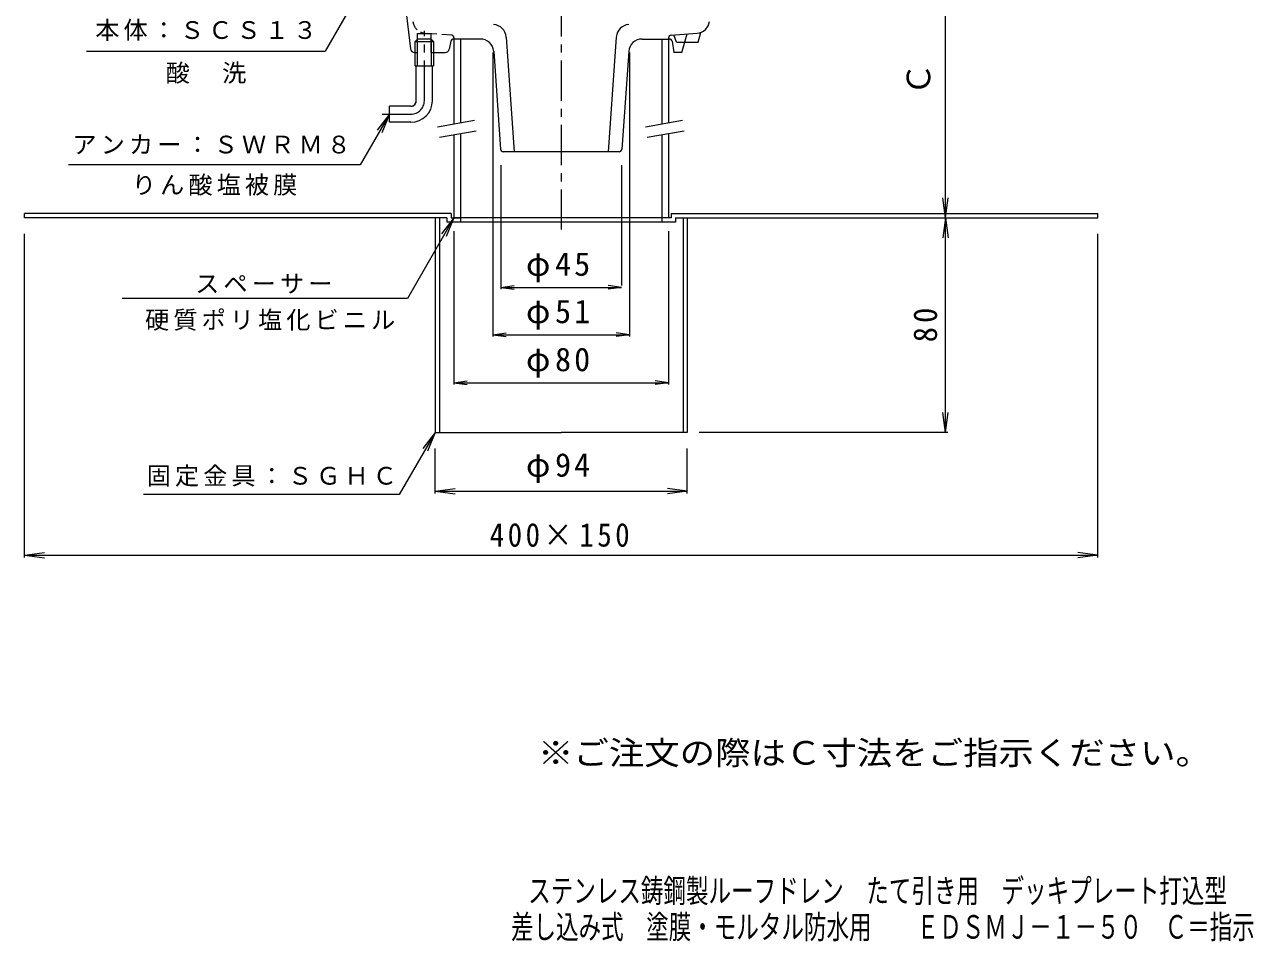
# Model space of a CAD drawing. Units: millimetres, scale not verified. Extents: x -245 to 233, y -346 to 372.
# Drawn here: x -225 to 233, y -346 to -4.5 of the extents above; entities that cross this region are included whole.
import ezdxf
from ezdxf.enums import TextEntityAlignment as Align

# ---------------------------------------------------------------- set-up
doc = ezdxf.new("R2010")
doc.units = ezdxf.units.MM
doc.header["$LTSCALE"] = 3
doc.linetypes.add('CHAIN1', pattern=[8, 5, -1, 1, -1])
doc.linetypes.add('DASHED1', pattern=[1.8, 1.2, -0.6])
for name, color, linetype, lineweight in [('0-0_通り芯', 3, 'Continuous', 9), ('0-3_建具', 4, 'Continuous', 9), ('0-4_その他', 7, 'Continuous', 9), ('0-5_寸法', 7, 'Continuous', 9), ('0-A', 2, 'Continuous', 9)]:
    doc.layers.add(name, color=color, linetype=linetype, lineweight=lineweight)
doc.layers.add('F-0_F-0ﾚｲﾔ', color=6, linetype='Continuous')
doc.styles.add('ＭＳ ゴシック', font='')
doc.styles.get('ＭＳ ゴシック').set_extended_font_data('MS Gothic')

msp = doc.modelspace()

# ---------------------------------------------------------------- linework, layer by layer
at = {"layer": '0-0_通り芯', "linetype": 'CHAIN1'}
msp.add_line((-24.985, 78.145), (-24.985, -81.785), dxfattribs=at)
at = {"layer": '0-0_通り芯'}
for p, q in [((-83.372, 5.302), (-81.142, -13.504)), ((-78.535, -14.828), (-78.535, -7.828)), ((-78.535, -7.828), (-73.435, -7.828)), ((-73.435, -14.828), (-73.435, -7.828)), ((-45.525, -9.085), (-42.472, -51.828)), ((-4.445, -9.085), (-7.498, -51.828)), ((15.945, -8.364), (25.662, -7.685)), ((20.015, -14.791), (22.015, -7.94)), ((26.015, -11.01), (27.015, -7.398)), ((-66.115, -10.677), (-66.733, -13.639)), ((-55.141, -9.828), (-65.126, -9.828)), ((5.171, -9.828), (15.397, -9.828)), ((15.015, -9.362), (15.015, -9.828)), ((16.385, -10.677), (17.015, -14.791)), ((21.119, -11.01), (26.015, -11.01)), ((-79.652, -14.828), (-78.535, -14.828)), ((-73.435, -14.828), (-68.2, -14.828)), ((-50.153, -14.472), (-47.551, -50.899)), ((0.183, -14.472), (-2.419, -50.899)), ((20.015, -14.791), (17.015, -14.791)), ((-3.416, -51.828), (-46.554, -51.828))]:
    msp.add_line(p, q, dxfattribs=at)
at = {"layer": '0-0_通り芯', "color": 4, "linetype": 'CHAIN1'}
for p, q in [((-75.985, -32.828), (-75.985, -6.795)), ((-91.709, -37.828), (-80.985, -37.828))]:
    msp.add_line(p, q, dxfattribs=at)
at = {"layer": '0-0_通り芯', "linetype": 'DASHED1'}
for p, q in [((-65.915, -8.364), (-75.632, -7.685)), ((18.015, -11.01), (17.015, -8.289)), ((-64.985, -9.362), (-64.985, -9.828)), ((18.015, -11.01), (21.119, -11.01))]:
    msp.add_line(p, q, dxfattribs=at)
at = {"layer": '0-0_通り芯', "color": 4}
for p, q in [((-78.535, -9.828), (-79.435, -10.728)), ((-79.435, -10.728), (-72.535, -10.728)), ((-79.435, -19.828), (-79.435, -10.728)), ((-73.435, -9.828), (-78.535, -9.828)), ((-78.535, -19.828), (-78.535, -9.828)), ((-73.435, -9.828), (-72.535, -10.728)), ((-73.435, -9.828), (-73.435, -19.828)), ((-72.535, -10.728), (-72.535, -19.828)), ((-79.435, -19.828), (-72.535, -19.828)), ((-78.985, -32.828), (-78.985, -19.828)), ((-72.985, -32.828), (-72.985, -19.828)), ((-80.985, -34.828), (-88.985, -34.828))]:
    msp.add_line(p, q, dxfattribs=at)
msp.add_lwpolyline([(-80.985, -40.828), (-88.985, -40.828), (-88.985, -34.828)], dxfattribs=at)
at = {"layer": '0-0_通り芯', "linetype": 'DASHED1'}
for centre, radius, start, end in [((-75.283, -2.697), 5, 187.00067, 245.13713), ((-75.283, -2.697), 5, 245.13713, 266.00024), ((-65.985, -9.362), 1, 0, 85.99966)]:
    msp.add_arc(centre, radius, start, end, dxfattribs=at)
at = {"layer": '0-0_通り芯'}
for centre, radius, start, end in [((-50.513, -9.441), 5, 4.08578, 86.00006), ((0.543, -9.441), 5, 93.99976, 175.91461), ((25.313, -2.697), 5, 273.99976, 352.99933), ((16.015, -9.362), 1, 93.99947, 180), ((-79.652, -13.328), 1.5, 186.76208, 270), ((-68.2, -13.328), 1.5, 270, 348.02353), ((-65.126, -10.828), 1, 90, 171.29881), ((-55.141, -14.828), 5, 4.08537, 90), ((5.171, -14.828), 5, 90, 175.91463), ((15.397, -10.828), 1, 8.70119, 90), ((-46.554, -50.828), 1, 184.08383, 270), ((-3.416, -50.828), 1, 270, 355.91617)]:
    msp.add_arc(centre, radius, start, end, dxfattribs=at)
at = {"layer": '0-0_通り芯', "color": 4}
for radius in [2, 8]:
    msp.add_arc((-80.985, -32.828), radius, 270, 0, dxfattribs=at)
at = {"layer": '0-0_通り芯', "color": 4, "linetype": 'CHAIN1'}
for radius in [2, 5]:
    msp.add_arc((-80.985, -32.828), radius, 270, 0, dxfattribs=at)
at = {"layer": '0-3_建具'}
for p, q in [((-64.985, -9.828), (-64.985, -41.405)), ((-62.485, -9.828), (-62.485, -40.964)), ((12.515, -9.828), (12.515, -41.405)), ((15.015, -9.828), (15.015, -40.964)), ((-64.985, -45.467), (-64.985, -76.442)), ((-62.485, -45.026), (-62.485, -76.442)), ((12.515, -45.467), (12.515, -76.442)), ((15.015, -45.026), (15.015, -76.442)), ((15.015, -76.442), (-64.985, -76.442))]:
    msp.add_line(p, q, dxfattribs=at)
at = {"layer": '0-3_建具', "color": 7}
for p, q in [((-71.098, -42.483), (-57.311, -40.052)), ((6.402, -42.483), (20.189, -40.052)), ((-70.404, -46.422), (-56.617, -43.991)), ((7.096, -46.422), (20.883, -43.991))]:
    msp.add_line(p, q, dxfattribs=at)
at = {"layer": '0-4_その他'}
for p, q in [((118.213, -76.442), (118.213, 15.172)), ((-50.485, -14.828), (-50.485, -120.653)), ((0.515, -14.828), (0.515, -120.653)), ((-47.485, -56.828), (-47.485, -102.996)), ((-2.485, -56.828), (-2.485, -101.691)), ((118.213, -76.442), (117.234, -69.006)), ((118.213, -76.442), (119.191, -69.006)), ((20.015, -76.442), (86.615, -76.442)), ((118.213, -76.442), (117.234, -83.878)), ((118.213, -156.442), (118.213, -76.442)), ((118.213, -76.442), (119.191, -83.878)), ((-64.985, -81.442), (-64.985, -138.539)), ((15.015, -81.442), (15.015, -138.539)), ((-224.985, -202.98), (-224.985, -82.442)), ((175.015, -202.98), (175.015, -82.442)), ((-47.485, -102.343), (-42.528, -101.691)), ((-47.485, -102.343), (-2.485, -102.343)), ((-47.485, -102.343), (-42.528, -102.996)), ((-2.485, -102.343), (-7.442, -101.691)), ((-2.485, -102.343), (-7.442, -102.996)), ((-50.485, -120), (-45.528, -119.348)), ((-50.485, -120), (0.515, -120)), ((-50.485, -120), (-45.528, -120.653)), ((0.515, -120), (-4.442, -119.348)), ((0.515, -120), (-4.442, -120.653)), ((-64.985, -137.887), (-60.028, -137.234)), ((15.015, -137.887), (10.058, -137.234)), ((-64.985, -137.887), (15.015, -137.887)), ((-64.985, -137.887), (-60.028, -138.539)), ((15.015, -137.887), (10.058, -138.539)), ((118.213, -156.442), (117.234, -149.006)), ((118.213, -156.442), (119.191, -149.006)), ((119.113, -156.442), (26.415, -156.442)), ((-71.985, -179.179), (-71.985, -162.442)), ((22.015, -179.179), (22.015, -162.442)), ((-71.985, -178.279), (-64.549, -177.3)), ((-71.985, -178.279), (22.015, -178.279)), ((-71.985, -178.279), (-64.549, -179.258)), ((22.015, -178.279), (14.579, -177.3)), ((22.015, -178.279), (14.579, -179.258)), ((-224.985, -202.08), (-217.549, -201.101)), ((175.015, -202.08), (167.579, -201.101)), ((-224.985, -202.08), (175.015, -202.08)), ((-224.985, -202.08), (-217.549, -203.059)), ((175.015, -202.08), (167.579, -203.059))]:
    msp.add_line(p, q, dxfattribs=at)
at = {"layer": '0-5_寸法'}
for p, q in [((-99.985, 8.172), (-112.962, -14.304)), ((-201.85, -14.304), (-112.962, -14.304)), ((-88.985, -37.828), (-99.874, -56.689)), ((-88.985, -37.828), (-93.551, -43.778)), ((-88.985, -37.828), (-91.855, -44.757)), ((-99.874, -56.689), (-208.612, -56.689)), ((-64.985, -76.442), (-69.551, -82.392)), ((-64.985, -76.442), (-67.855, -83.371)), ((-71.985, -156.442), (-85.317, -179.534)), ((-71.985, -156.442), (-76.551, -162.392)), ((-71.985, -156.442), (-74.855, -163.371)), ((-85.317, -179.534), (-180.62, -179.534))]:
    msp.add_line(p, q, dxfattribs=at)
msp.add_lwpolyline([(-64.985, -76.442), (-82.305, -106.442), (-188.578, -106.442)], dxfattribs=at)
at = {"layer": '0-A'}
for p, q in [((-65.985, -74.842), (-224.985, -74.842)), ((-224.985, -76.442), (-224.985, -74.842)), ((-67.585, -76.442), (-224.985, -76.442)), ((-70.385, -76.442), (-70.385, -156.442)), ((-67.585, -76.442), (-67.585, -78.042)), ((-65.985, -74.842), (-65.985, -76.442)), ((-65.985, -76.442), (-64.985, -76.442)), ((-64.985, -76.442), (-62.485, -76.442)), ((-62.485, -76.442), (-62.485, -78.042)), ((12.515, -76.442), (12.515, -78.042)), ((16.015, -76.442), (12.515, -76.442)), ((16.015, -74.842), (16.015, -76.442)), ((16.015, -74.842), (175.015, -74.842)), ((17.615, -76.442), (17.615, -78.042)), ((17.615, -76.442), (175.015, -76.442)), ((20.415, -76.442), (20.415, -156.442)), ((175.015, -76.442), (175.015, -74.842)), ((17.615, -78.042), (-67.585, -78.042))]:
    msp.add_line(p, q, dxfattribs=at)
for points in [[(-71.985, -76.442), (-71.985, -156.442), (-24.985, -156.442)], [(22.015, -76.442), (22.015, -156.442), (-24.985, -156.442)]]:
    msp.add_lwpolyline(points, dxfattribs=at)

# ---------------------------------------------------------------- texts
at = {"layer": '0-4_その他', "color": 2, "style": 'ＭＳ ゴシック'}
msp.add_text('Ｃ', height=8.798, rotation=90, dxfattribs=at).set_placement((115.213, -30.828), align=Align.BOTTOM_LEFT)
at = {"layer": '0-4_その他', "color": 2, "char_height": 8.798, "attachment_point": 7, "style": 'ＭＳ ゴシック'}
for s, insert in [('\\T1.19;φ45', (-38.11, -100.433)), ('\\T1.19;φ51', (-38.11, -118.089)), ('\\T1.19;φ80', (-38.11, -135.976)), ('\\T1.19;φ94', (-38.11, -175.279)), ('\\T1.24;\\W0.9;400×150', (-51.61, -199.08))]:
    msp.add_mtext(s, dxfattribs=dict(at, insert=insert))
at = {"layer": '0-4_その他', "color": 2, "insert": (115.213, -122.817), "char_height": 8.798, "attachment_point": 7, "rotation": 90, "style": 'ＭＳ ゴシック'}
msp.add_mtext('\\T1.27;\\W0.95;80', dxfattribs=at)
at = {"layer": '0-5_寸法', "char_height": 6.598, "attachment_point": 7, "style": 'ＭＳ ゴシック'}
for s, insert in [('\\T1.17;本体：ＳＣＳ１３', (-198.657, -10.507)), ('\\T1.17;酸\u3000洗', (-172.406, -26.47)), ('\\T1.17;アンカー：ＳＷＲＭ８', (-207.135, -52.776)), ('\\T1.17;りん酸塩被膜', (-184.993, -68.207)), ('\\T1.17;スペーサー', (-161.39, -104.683)), ('\\T1.17;硬質ポリ塩化ビニル', (-180.085, -118.514)), ('\\T1.17;固定金具：ＳＧＨＣ', (-179.474, -176.606))]:
    msp.add_mtext(s, dxfattribs=dict(at, insert=insert))
at = {"layer": 'F-0_F-0ﾚｲﾔ', "color": 2, "style": 'ＭＳ ゴシック', "width": 1.1}
msp.add_text('※ご注文の際はＣ寸法をご指示ください。', height=8.798, dxfattribs=at).set_placement((-33.63, -282.814), align=Align.BOTTOM_LEFT)
at = {"layer": 'F-0_F-0ﾚｲﾔ', "style": 'ＭＳ ゴシック', "width": 0.7}
for s, p in [('ステンレス鋳鋼製ルーフドレン\u3000たて引き用\u3000デッキプレート打込型', (-37.277, -334.189)), ('差し込み式\u3000塗膜・モルタル防水用\u3000\u3000ＥＤＳＭＪ－１－５０\u3000Ｃ＝指示', (-43.709, -347.636))]:
    msp.add_text(s, height=8.798, dxfattribs=at).set_placement(p, align=Align.BOTTOM_LEFT)

doc.saveas('drawing.dxf')
